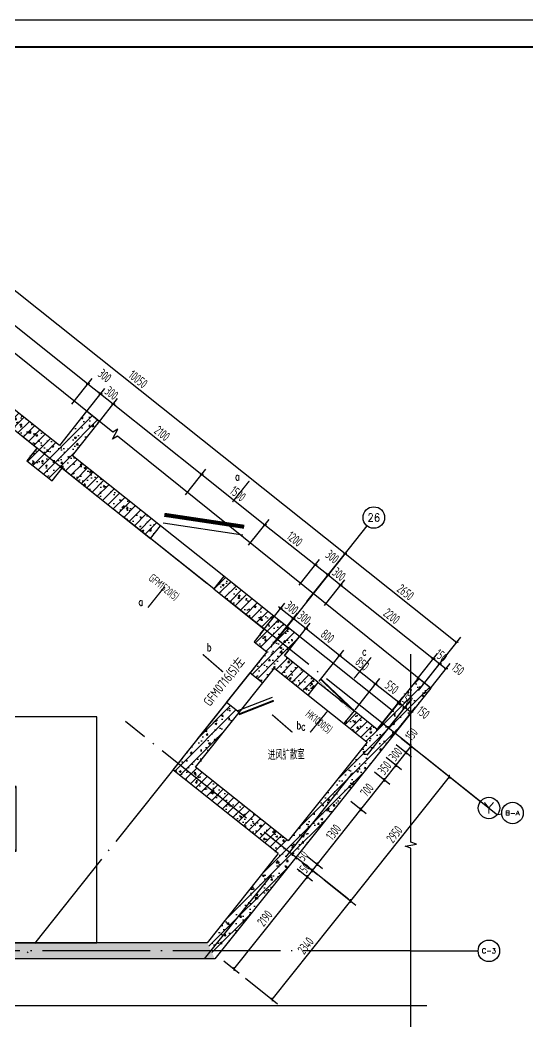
# Model space of a CAD drawing. Extents: x -473190 to 2138458, y -81875 to 2633646.
# Drawn here: x 1362150 to 1371582, y -11387 to 7225 of the extents above; entities that cross this region are included whole.
import ezdxf
from ezdxf.enums import TextEntityAlignment as Align

# ---------------------------------------------------------------- set-up
doc = ezdxf.new("R2010")
doc.units = 0
doc.header["$LTSCALE"] = 1000
doc.linetypes.add('DOTE', pattern=[2.42, 2, -0.2, 0.02, -0.2])
for name, color, linetype in [('A-COLUMN', 2, 'Continuous'), ('AXIS', 3, 'Continuous'), ('AXIS_TEXT', 7, 'Continuous'), ('C_柴油发电机组', 30, 'Continuous'), ('DIM_SYMB', 3, 'Continuous'), ('DOTE', 1, 'DOTE'), ('ECA_TK', 7, 'Continuous'), ('PUB_DIM', 3, 'Continuous'), ('PUB_HATCH', 8, 'Continuous'), ('PUB_TEXT', 7, 'Continuous'), ('RF-M', 4, 'Continuous'), ('RF-MBH', 11, 'Continuous'), ('RF-QT', 30, 'Continuous'), ('tk', 7, 'Continuous')]:
    doc.layers.add(name, color=color, linetype=linetype)
doc.layers.add('RF-WZ', color=110, linetype='Continuous', lineweight=0)
doc.styles.add('8B2_02', font='tssdeng.shx', dxfattribs={"width": 0.6, "bigfont": 'TSSDCHN.shx'})
doc.styles.add('_TCH_AXIS', font='COMPLEX', dxfattribs={"bigfont": 'GBCBIG'})
doc.styles.add('_TCH_DIM_T3', font='tssdeng.shx', dxfattribs={"width": 0.564706, "bigfont": '@@@tssdchn.shx'})
doc.styles.add('_TCH_LABEL', font='COMPLEX', dxfattribs={"bigfont": 'GBCBIG'})
doc.styles.add('_TCH_WINDOW', font='tssdeng.shx', dxfattribs={"width": 0.8, "height": 3.5, "bigfont": 'tssdchn.shx'})
doc.styles.add('COMPLEX', font='COMPLEX.shx', dxfattribs={"width": 0.65})
doc.dimstyles.new('_TCH_ARCH&&50', dxfattribs={"dimtxt": 175, "dimasz": 50, "dimexe": 125, "dimexo": 150, "dimgap": 50, "dimtad": 1, "dimdec": 0, "dimzin": 0, "dimdsep": 46, "dimtxsty": '_TCH_DIM_T3', "dimblk": 'ARCHTICK', "dimcen": 0.09, "dimclrt": 7, "dimazin": 2, "dimtfac": 1, "dimtdec": 0, "dimtix": 1, "dimtmove": 2, "dimatfit": 3, "dimfxl": 0, "dimtolj": 1, "dimtzin": 0, "dimarcsym": 0})
pattern_1 = [(45, (-477544.96, -71625.69), (-88.388348, 88.388348), []), (50, (-477544.96, -71625.7), (358.63009, -31.376067), [37.5, -412.5]), (355, (-477544.96, -71625.7), (-69.37567, 376.09607), [30, -330]), (100.4514, (-477515.08, -71628.3), (289.25469, 344.71977), [31.870095, -350.571056]), (46.1842, (-477544.96, -71525.7), (533.62052, -82.75951), [56.25, -618.75]), (96.6356, (-477500.5, -71532.6), (467.33135, 487.05894), [47.80514, -525.8565]), (351.1842, (-477544.96, -71525.7), (467.33097, 487.0593), [45, -495]), (21, (-477494.96, -71550.7), (298.453526, -201.309445), [37.5, -412.5]), (326, (-477494.96, -71550.7), (121.657666, 362.57502), [30, -330]), (71.4514, (-477470.1, -71567.47), (420.111314, 161.26525), [31.870095, -350.571056]), (37.5, (-477544.96, -71625.69), (6.079928, 166.446927), [0, -326, 0, -335, 0, -331.25]), (7.5, (-477544.96, -71625.69), (131.534769, 197.205856), [0, -191, 0, -318.5, 0, -126.25]), (327.5, (-477656.46, -71625.69), (266.911218, -11.277436), [0, -125, 0, -390, 0, -517.5]), (317.5, (-477706.46, -71625.7), (291.593085, 50.05249), [0, -162.5, 0, -259, 0, -367.5])]

# ---------------------------------------------------------------- blocks, each defined once
blk = doc.blocks.new('fdj')
at = {"layer": 'C_柴油发电机组'}
for points in [[(0, 4200), (-6200, 4200), (-6200, 0), (0, 0)], [(-4700, 1300), (-1700, 1300), (-1700, 2500), (-4700, 2500)], [(-4700, 1300), (-3500, 1300), (-3500, 2500), (-4700, 2500)]]:
    blk.add_lwpolyline(points, close=True, dxfattribs=at)
for points in [[(-3500, 1300), (-4700, 2500)], [(-4700, 1300), (-3500, 2500)], [(-3500, 2100), (-1700, 2100)], [(-3500, 1700), (-1700, 1700)]]:
    blk.add_lwpolyline(points, dxfattribs=at)
at = {"layer": 'C_柴油发电机组', "lineweight": -3, "const_width": 10}
for points in [[(-3950, 1900), (-3950, 2050)], [(-2450, 1900), (-2450, 2050)], [(-3950, 1900), (-4100, 1900)], [(-3950, 1900), (-3950, 1750)], [(-3950, 1900), (-3800, 1900)], [(-2450, 1900), (-2600, 1900)], [(-2450, 1900), (-2450, 1750)], [(-2450, 1900), (-2300, 1900)]]:
    blk.add_lwpolyline(points, dxfattribs=at)
blk = doc.blocks.new('10B_A1E图框')
at = {"layer": 'ECA_TK'}
blk.add_lwpolyline([(0, 0), (841, 0), (841, 594), (0, 594)], close=True, dxfattribs=at)
at = {"layer": 'ECA_TK', "const_width": 0.8}
blk.add_lwpolyline([(831, 10), (831, 584), (18, 584), (18, 10)], close=True, dxfattribs=at)
blk = doc.blocks.new('_ArchTick')
at = {"color": 0, "linetype": 'ByBlock', "const_width": 0.4}
blk.add_lwpolyline([(-0.5, -0.5), (0.5, 0.5)], dxfattribs=at)
blk = doc.blocks.new('*D2082')
at = {"layer": 'Defpoints', "color": 0, "transparency": 16777216}
for p in [(1367179, -8446), (1367485, -8690), (1365815, -10159)]:
    blk.add_point(p, dxfattribs=at)
at = {"layer": 'PUB_DIM', "color": 0, "lineweight": -2, "transparency": 16777216}
for p, q in [((1367296, -8540), (1367583, -8768)), ((1366121, -10403), (1367485, -8690)), ((1365932, -10253), (1366218, -10481))]:
    blk.add_line(p, q, dxfattribs=at)
at = {"layer": 'PUB_DIM', "color": 0, "lineweight": -2, "transparency": 16777216, "xscale": 50, "yscale": 50, "zscale": 50}
for p, rotation in [((1367485, -8690), 51.4674129756573), ((1366121, -10403), 231.4674129756573)]:
    blk.add_blockref('_ArchTick', p, dxfattribs=dict(at, rotation=rotation))
at = {"layer": 'PUB_DIM', "color": 7, "transparency": 16777216, "insert": (1366695, -9461), "char_height": 175, "attachment_point": 5, "rotation": 51.4674, "style": '_TCH_DIM_T3'}
blk.add_mtext('\\A1;2190', dxfattribs=at)
blk = doc.blocks.new('*D2083')
at = {"layer": 'Defpoints', "color": 0, "transparency": 16777216}
for p in [(1367272, -8329), (1367179, -8446), (1367578, -8572)]:
    blk.add_point(p, dxfattribs=at)
at = {"layer": 'PUB_DIM', "color": 0, "lineweight": -2, "transparency": 16777216}
for p, q in [((1367296, -8540), (1367583, -8768)), ((1367390, -8422), (1367676, -8650)), ((1367578, -8572), (1367609, -8533)), ((1367485, -8690), (1367454, -8729)), ((1367485, -8690), (1367578, -8572))]:
    blk.add_line(p, q, dxfattribs=at)
at = {"layer": 'PUB_DIM', "color": 0, "lineweight": -2, "transparency": 16777216, "xscale": 50, "yscale": 50, "zscale": 50}
for p, rotation in [((1367578, -8572), 231.4674129756673), ((1367485, -8690), 51.46741297566734)]:
    blk.add_blockref('_ArchTick', p, dxfattribs=dict(at, rotation=rotation))
at = {"layer": 'PUB_DIM', "color": 7, "transparency": 16777216, "insert": (1367424, -8545), "char_height": 175, "attachment_point": 5, "rotation": 51.4674, "style": '_TCH_DIM_T3'}
blk.add_mtext('\\A1;150', dxfattribs=at)
blk = doc.blocks.new('*D2084')
at = {"layer": 'Defpoints', "color": 0, "transparency": 16777216}
for p in [(1367272, -8329), (1367366, -8211), (1367672, -8455)]:
    blk.add_point(p, dxfattribs=at)
at = {"layer": 'PUB_DIM', "color": 0, "lineweight": -2, "transparency": 16777216}
for p, q in [((1367483, -8305), (1367769, -8533)), ((1367390, -8422), (1367676, -8650)), ((1367578, -8572), (1367672, -8455))]:
    blk.add_line(p, q, dxfattribs=at)
at = {"layer": 'PUB_DIM', "color": 0, "lineweight": -2, "transparency": 16777216, "xscale": 50, "yscale": 50, "zscale": 50}
for p, rotation in [((1367578, -8572), 231.4674129756858), ((1367672, -8455), 51.46741297568582)]:
    blk.add_blockref('_ArchTick', p, dxfattribs=dict(at, rotation=rotation))
at = {"layer": 'PUB_DIM', "color": 7, "transparency": 16777216, "insert": (1367380, -8319), "char_height": 175, "attachment_point": 5, "rotation": 51.4674, "style": '_TCH_DIM_T3'}
blk.add_mtext('\\A1;150', dxfattribs=at)
blk = doc.blocks.new('*D2085')
at = {"layer": 'Defpoints', "color": 0, "transparency": 16777216}
for p in [(1368176, -7195), (1368481, -7438), (1367366, -8211)]:
    blk.add_point(p, dxfattribs=at)
at = {"layer": 'PUB_DIM', "color": 0, "lineweight": -2, "transparency": 16777216}
for p, q in [((1367672, -8455), (1368481, -7438)), ((1368293, -7288), (1368579, -7516)), ((1367483, -8305), (1367769, -8533))]:
    blk.add_line(p, q, dxfattribs=at)
at = {"layer": 'PUB_DIM', "color": 0, "lineweight": -2, "transparency": 16777216, "xscale": 50, "yscale": 50, "zscale": 50}
for p, rotation in [((1368481, -7438), 51.46741297565698), ((1367672, -8455), 231.467412975657)]:
    blk.add_blockref('_ArchTick', p, dxfattribs=dict(at, rotation=rotation))
at = {"layer": 'PUB_DIM', "color": 7, "transparency": 16777216, "insert": (1367969, -7861), "char_height": 175, "attachment_point": 5, "rotation": 51.4674, "style": '_TCH_DIM_T3'}
blk.add_mtext('\\A1;1300', dxfattribs=at)
blk = doc.blocks.new('*D2086')
at = {"layer": 'Defpoints', "color": 0, "transparency": 16777216}
for p in [(1368612, -6647), (1368918, -6891), (1368176, -7195)]:
    blk.add_point(p, dxfattribs=at)
at = {"layer": 'PUB_DIM', "color": 0, "lineweight": -2, "transparency": 16777216}
for p, q in [((1368729, -6740), (1369015, -6968)), ((1368481, -7438), (1368918, -6891)), ((1368293, -7288), (1368579, -7516))]:
    blk.add_line(p, q, dxfattribs=at)
at = {"layer": 'PUB_DIM', "color": 0, "lineweight": -2, "transparency": 16777216, "xscale": 50, "yscale": 50, "zscale": 50}
for p, rotation in [((1368918, -6891), 51.46741297565745), ((1368481, -7438), 231.4674129756574)]:
    blk.add_blockref('_ArchTick', p, dxfattribs=dict(at, rotation=rotation))
at = {"layer": 'PUB_DIM', "color": 7, "transparency": 16777216, "insert": (1368592, -7079), "char_height": 175, "attachment_point": 5, "rotation": 51.4674, "style": '_TCH_DIM_T3'}
blk.add_mtext('\\A1;700', dxfattribs=at)
blk = doc.blocks.new('*D2087')
at = {"layer": 'Defpoints', "color": 0, "transparency": 16777216}
for p in [(1368830, -6373), (1368612, -6647), (1369136, -6617)]:
    blk.add_point(p, dxfattribs=at)
at = {"layer": 'PUB_DIM', "color": 0, "lineweight": -2, "transparency": 16777216}
for p, q in [((1368947, -6467), (1369233, -6695)), ((1368918, -6891), (1369136, -6617)), ((1368729, -6740), (1369015, -6968))]:
    blk.add_line(p, q, dxfattribs=at)
at = {"layer": 'PUB_DIM', "color": 0, "lineweight": -2, "transparency": 16777216, "xscale": 50, "yscale": 50, "zscale": 50}
for p, rotation in [((1369136, -6617), 51.46741297565895), ((1368918, -6891), 231.467412975659)]:
    blk.add_blockref('_ArchTick', p, dxfattribs=dict(at, rotation=rotation))
at = {"layer": 'PUB_DIM', "color": 7, "transparency": 16777216, "insert": (1368919, -6668), "char_height": 175, "attachment_point": 5, "rotation": 51.4674, "style": '_TCH_DIM_T3'}
blk.add_mtext('\\A1;350', dxfattribs=at)
blk = doc.blocks.new('*D2088')
at = {"layer": 'Defpoints', "color": 0, "transparency": 16777216}
for p in [(1369017, -6138), (1368830, -6373), (1369322, -6382)]:
    blk.add_point(p, dxfattribs=at)
at = {"layer": 'PUB_DIM', "color": 0, "lineweight": -2, "transparency": 16777216}
for p, q in [((1369134, -6232), (1369420, -6460)), ((1368947, -6467), (1369233, -6695)), ((1369136, -6617), (1369322, -6382)), ((1369322, -6382), (1369354, -6343)), ((1369136, -6617), (1369104, -6656))]:
    blk.add_line(p, q, dxfattribs=at)
at = {"layer": 'PUB_DIM', "color": 0, "lineweight": -2, "transparency": 16777216, "xscale": 50, "yscale": 50, "zscale": 50}
for p, rotation in [((1369322, -6382), 231.4674129756394), ((1369136, -6617), 51.46741297563945)]:
    blk.add_blockref('_ArchTick', p, dxfattribs=dict(at, rotation=rotation))
at = {"layer": 'PUB_DIM', "color": 7, "transparency": 16777216, "insert": (1369121, -6414), "char_height": 175, "attachment_point": 5, "rotation": 51.4674, "style": '_TCH_DIM_T3'}
blk.add_mtext('\\A1;300', dxfattribs=at)
blk = doc.blocks.new('*D2089')
at = {"layer": 'Defpoints', "color": 0, "transparency": 16777216}
for p in [(1369017, -6138), (1369110, -6021), (1369416, -6265)]:
    blk.add_point(p, dxfattribs=at)
at = {"layer": 'PUB_DIM', "color": 0, "lineweight": -2, "transparency": 16777216}
for p, q in [((1369227, -6115), (1369514, -6343)), ((1369134, -6232), (1369420, -6460)), ((1369322, -6382), (1369416, -6265))]:
    blk.add_line(p, q, dxfattribs=at)
at = {"layer": 'PUB_DIM', "color": 0, "lineweight": -2, "transparency": 16777216, "xscale": 50, "yscale": 50, "zscale": 50}
for p, rotation in [((1369416, -6265), 51.46741297566464), ((1369322, -6382), 231.4674129756647)]:
    blk.add_blockref('_ArchTick', p, dxfattribs=dict(at, rotation=rotation))
at = {"layer": 'PUB_DIM', "color": 7, "transparency": 16777216, "insert": (1369417, -6042), "char_height": 175, "attachment_point": 5, "rotation": 51.4674, "style": '_TCH_DIM_T3'}
blk.add_mtext('\\A1;150', dxfattribs=at)
blk = doc.blocks.new('*D2090')
at = {"layer": 'Defpoints', "color": 0, "transparency": 16777216}
for p in [(1367678, -8652), (1368290, -9139), (1366220, -10482)]:
    blk.add_point(p, dxfattribs=at)
at = {"layer": 'PUB_DIM', "color": 0, "lineweight": -2, "transparency": 16777216}
for p, q in [((1367795, -8745), (1368387, -9217)), ((1366832, -10969), (1368290, -9139)), ((1366337, -10576), (1366930, -11047))]:
    blk.add_line(p, q, dxfattribs=at)
at = {"layer": 'PUB_DIM', "color": 0, "lineweight": -2, "transparency": 16777216, "xscale": 50, "yscale": 50, "zscale": 50}
for p, rotation in [((1368290, -9139), 51.46741297565622), ((1366832, -10969), 231.4674129756562)]:
    blk.add_blockref('_ArchTick', p, dxfattribs=dict(at, rotation=rotation))
at = {"layer": 'PUB_DIM', "color": 7, "transparency": 16777216, "insert": (1367453, -9969), "char_height": 175, "attachment_point": 5, "rotation": 51.4674, "style": '_TCH_DIM_T3'}
blk.add_mtext('\\A1;2340', dxfattribs=at)
blk = doc.blocks.new('*D2091')
at = {"layer": 'Defpoints', "color": 0, "transparency": 16777216}
for p in [(1369515, -6344), (1370127, -6831), (1367678, -8652)]:
    blk.add_point(p, dxfattribs=at)
at = {"layer": 'PUB_DIM', "color": 0, "lineweight": -2, "transparency": 16777216}
for p, q in [((1369633, -6437), (1370225, -6909)), ((1368290, -9139), (1370127, -6831)), ((1367795, -8745), (1368387, -9217))]:
    blk.add_line(p, q, dxfattribs=at)
at = {"layer": 'PUB_DIM', "color": 0, "lineweight": -2, "transparency": 16777216, "xscale": 50, "yscale": 50, "zscale": 50}
for p, rotation in [((1370127, -6831), 51.4674129756587), ((1368290, -9139), 231.4674129756587)]:
    blk.add_blockref('_ArchTick', p, dxfattribs=dict(at, rotation=rotation))
at = {"layer": 'PUB_DIM', "color": 7, "transparency": 16777216, "insert": (1369101, -7900), "char_height": 175, "attachment_point": 5, "rotation": 51.4674, "style": '_TCH_DIM_T3'}
blk.add_mtext('\\A1;2950', dxfattribs=at)
blk = doc.blocks.new('*D2119')
at = {"layer": 'Defpoints', "color": 0, "transparency": 16777216}
for p in [(1370061, -4827), (1369548, -5230), (1369666, -5323)]:
    blk.add_point(p, dxfattribs=at)
at = {"layer": 'PUB_DIM', "color": 0, "lineweight": -2, "transparency": 16777216}
for p, q in [((1369642, -5113), (1370021, -4636)), ((1369759, -5206), (1370138, -4730)), ((1369943, -4734), (1370061, -4827))]:
    blk.add_line(p, q, dxfattribs=at)
at = {"layer": 'PUB_DIM', "color": 0, "lineweight": -2, "transparency": 16777216, "xscale": 50, "yscale": 50, "zscale": 50}
for p, rotation in [((1369943, -4734), 141.4674129756847), ((1370061, -4827), 321.4674129756847)]:
    blk.add_blockref('_ArchTick', p, dxfattribs=dict(at, rotation=rotation))
at = {"layer": 'PUB_DIM', "color": 7, "transparency": 16777216, "insert": (1370283, -4829), "char_height": 175, "attachment_point": 5, "rotation": 321.4674, "style": '_TCH_DIM_T3'}
blk.add_mtext('\\A1;150', dxfattribs=at)
blk = doc.blocks.new('*D2120')
at = {"layer": 'Defpoints', "color": 0, "transparency": 16777216}
for p in [(1369943, -4734), (1369431, -5136), (1369548, -5230)]:
    blk.add_point(p, dxfattribs=at)
at = {"layer": 'PUB_DIM', "color": 0, "lineweight": -2, "transparency": 16777216}
for p, q in [((1369524, -5019), (1369904, -4543)), ((1369642, -5113), (1370021, -4636)), ((1369826, -4641), (1369787, -4609)), ((1369826, -4641), (1369943, -4734)), ((1369943, -4734), (1369982, -4765))]:
    blk.add_line(p, q, dxfattribs=at)
at = {"layer": 'PUB_DIM', "color": 0, "lineweight": -2, "transparency": 16777216, "xscale": 50, "yscale": 50, "zscale": 50}
for p, rotation in [((1369826, -4641), 321.467412975653), ((1369943, -4734), 141.467412975653)]:
    blk.add_blockref('_ArchTick', p, dxfattribs=dict(at, rotation=rotation))
at = {"layer": 'PUB_DIM', "color": 7, "transparency": 16777216, "insert": (1369970, -4580), "char_height": 175, "attachment_point": 5, "rotation": 321.4674, "style": '_TCH_DIM_T3'}
blk.add_mtext('\\A1;150', dxfattribs=at)
blk = doc.blocks.new('*D2121')
at = {"layer": 'Defpoints', "color": 0, "transparency": 16777216}
for p in [(1367710, -3766), (1369826, -4641), (1369431, -5136)]:
    blk.add_point(p, dxfattribs=at)
at = {"layer": 'PUB_DIM', "color": 0, "lineweight": -2, "transparency": 16777216}
for p, q in [((1367803, -3649), (1368183, -3172)), ((1368105, -3270), (1369826, -4641)), ((1369524, -5019), (1369904, -4543))]:
    blk.add_line(p, q, dxfattribs=at)
at = {"layer": 'PUB_DIM', "color": 0, "lineweight": -2, "transparency": 16777216, "xscale": 50, "yscale": 50, "zscale": 50}
for p, rotation in [((1368105, -3270), 141.4674129756822), ((1369826, -4641), 321.4674129756822)]:
    blk.add_blockref('_ArchTick', p, dxfattribs=dict(at, rotation=rotation))
at = {"layer": 'PUB_DIM', "color": 7, "transparency": 16777216, "insert": (1369051, -3848), "char_height": 175, "attachment_point": 5, "rotation": 321.4674, "style": '_TCH_DIM_T3'}
blk.add_mtext('\\A1;2200', dxfattribs=at)
blk = doc.blocks.new('*D2122')
at = {"layer": 'Defpoints', "color": 0, "transparency": 16777216}
for p in [(1368105, -3270), (1367475, -3579), (1367710, -3766)]:
    blk.add_point(p, dxfattribs=at)
at = {"layer": 'PUB_DIM', "color": 0, "lineweight": -2, "transparency": 16777216}
for p, q in [((1367569, -3462), (1367948, -2985)), ((1367870, -3083), (1367831, -3052)), ((1367870, -3083), (1368105, -3270)), ((1367803, -3649), (1368183, -3172)), ((1368105, -3270), (1368144, -3301))]:
    blk.add_line(p, q, dxfattribs=at)
at = {"layer": 'PUB_DIM', "color": 0, "lineweight": -2, "transparency": 16777216, "xscale": 50, "yscale": 50, "zscale": 50}
for p, rotation in [((1367870, -3083), 321.46741297568), ((1368105, -3270), 141.46741297568)]:
    blk.add_blockref('_ArchTick', p, dxfattribs=dict(at, rotation=rotation))
at = {"layer": 'PUB_DIM', "color": 7, "transparency": 16777216, "insert": (1368073, -3069), "char_height": 175, "attachment_point": 5, "rotation": 321.4674, "style": '_TCH_DIM_T3'}
blk.add_mtext('\\A1;300', dxfattribs=at)
blk = doc.blocks.new('*D2123')
at = {"layer": 'Defpoints', "color": 0, "transparency": 16777216}
for p in [(1367870, -3083), (1367241, -3392), (1367475, -3579)]:
    blk.add_point(p, dxfattribs=at)
at = {"layer": 'PUB_DIM', "color": 0, "lineweight": -2, "transparency": 16777216}
for p, q in [((1367334, -3275), (1367713, -2798)), ((1367636, -2896), (1367870, -3083)), ((1367569, -3462), (1367948, -2985))]:
    blk.add_line(p, q, dxfattribs=at)
at = {"layer": 'PUB_DIM', "color": 0, "lineweight": -2, "transparency": 16777216, "xscale": 50, "yscale": 50, "zscale": 50}
for p, rotation in [((1367636, -2896), 141.4674129756844), ((1367870, -3083), 321.4674129756844)]:
    blk.add_blockref('_ArchTick', p, dxfattribs=dict(at, rotation=rotation))
at = {"layer": 'PUB_DIM', "color": 7, "transparency": 16777216, "insert": (1367948, -2745), "char_height": 175, "attachment_point": 5, "rotation": 321.4674, "style": '_TCH_DIM_T3'}
blk.add_mtext('\\A1;300', dxfattribs=at)
blk = doc.blocks.new('*D2124')
at = {"layer": 'Defpoints', "color": 0, "transparency": 16777216}
for p in [(1366302, -2645), (1367636, -2896), (1367241, -3392)]:
    blk.add_point(p, dxfattribs=at)
at = {"layer": 'PUB_DIM', "color": 0, "lineweight": -2, "transparency": 16777216}
for p, q in [((1366395, -2527), (1366775, -2051)), ((1366697, -2149), (1367636, -2896)), ((1367334, -3275), (1367713, -2798))]:
    blk.add_line(p, q, dxfattribs=at)
at = {"layer": 'PUB_DIM', "color": 0, "lineweight": -2, "transparency": 16777216, "xscale": 50, "yscale": 50, "zscale": 50}
for p, rotation in [((1366697, -2149), 141.4674129756854), ((1367636, -2896), 321.4674129756854)]:
    blk.add_blockref('_ArchTick', p, dxfattribs=dict(at, rotation=rotation))
at = {"layer": 'PUB_DIM', "color": 7, "transparency": 16777216, "insert": (1367252, -2415), "char_height": 175, "attachment_point": 5, "rotation": 321.4674, "style": '_TCH_DIM_T3'}
blk.add_mtext('\\A1;1200', dxfattribs=at)
blk = doc.blocks.new('*D2125')
at = {"layer": 'Defpoints', "color": 0, "transparency": 16777216}
for p in [(1365129, -1710), (1366697, -2149), (1366302, -2645)]:
    blk.add_point(p, dxfattribs=at)
at = {"layer": 'PUB_DIM', "color": 0, "lineweight": -2, "transparency": 16777216}
for p, q in [((1365222, -1593), (1365601, -1116)), ((1365524, -1214), (1366697, -2149)), ((1366395, -2527), (1366775, -2051))]:
    blk.add_line(p, q, dxfattribs=at)
at = {"layer": 'PUB_DIM', "color": 0, "lineweight": -2, "transparency": 16777216, "xscale": 50, "yscale": 50, "zscale": 50}
for p, rotation in [((1365524, -1214), 141.4674129756797), ((1366697, -2149), 321.4674129756797)]:
    blk.add_blockref('_ArchTick', p, dxfattribs=dict(at, rotation=rotation))
at = {"layer": 'PUB_DIM', "color": 7, "transparency": 16777216, "insert": (1366196, -1574), "char_height": 175, "attachment_point": 5, "rotation": 321.4674, "style": '_TCH_DIM_T3'}
blk.add_mtext('\\A1;1500', dxfattribs=at)
blk = doc.blocks.new('*D2126')
at = {"layer": 'Defpoints', "color": 0, "transparency": 16777216}
for p in [(1363486, -402), (1365524, -1214), (1365129, -1710)]:
    blk.add_point(p, dxfattribs=at)
at = {"layer": 'PUB_DIM', "color": 0, "lineweight": -2, "transparency": 16777216}
for p, q in [((1363579, -285), (1363959, 192)), ((1363881, 94), (1365524, -1214)), ((1365222, -1593), (1365601, -1116))]:
    blk.add_line(p, q, dxfattribs=at)
at = {"layer": 'PUB_DIM', "color": 0, "lineweight": -2, "transparency": 16777216, "xscale": 50, "yscale": 50, "zscale": 50}
for p, rotation in [((1363881, 94), 141.4674129756819), ((1365524, -1214), 321.4674129756819)]:
    blk.add_blockref('_ArchTick', p, dxfattribs=dict(at, rotation=rotation))
at = {"layer": 'PUB_DIM', "color": 7, "transparency": 16777216, "insert": (1364788, -453), "char_height": 175, "attachment_point": 5, "rotation": 321.4674, "style": '_TCH_DIM_T3'}
blk.add_mtext('\\A1;2100', dxfattribs=at)
blk = doc.blocks.new('*D2127')
at = {"layer": 'Defpoints', "color": 0, "transparency": 16777216}
for p in [(1363881, 94), (1363251, -215), (1363486, -402)]:
    blk.add_point(p, dxfattribs=at)
at = {"layer": 'PUB_DIM', "color": 0, "lineweight": -2, "transparency": 16777216}
for p, q in [((1363345, -98), (1363724, 379)), ((1363579, -285), (1363959, 192)), ((1363646, 281), (1363607, 312)), ((1363646, 281), (1363881, 94)), ((1363881, 94), (1363920, 63))]:
    blk.add_line(p, q, dxfattribs=at)
at = {"layer": 'PUB_DIM', "color": 0, "lineweight": -2, "transparency": 16777216, "xscale": 50, "yscale": 50, "zscale": 50}
for p, rotation in [((1363646, 281), 321.4674129756954), ((1363881, 94), 141.4674129756954)]:
    blk.add_blockref('_ArchTick', p, dxfattribs=dict(at, rotation=rotation))
at = {"layer": 'PUB_DIM', "color": 7, "transparency": 16777216, "insert": (1363849, 295), "char_height": 175, "attachment_point": 5, "rotation": 321.4674, "style": '_TCH_DIM_T3'}
blk.add_mtext('\\A1;300', dxfattribs=at)
blk = doc.blocks.new('*D2128')
at = {"layer": 'Defpoints', "color": 0, "transparency": 16777216}
for p in [(1363646, 281), (1363017, -28), (1363251, -215)]:
    blk.add_point(p, dxfattribs=at)
at = {"layer": 'PUB_DIM', "color": 0, "lineweight": -2, "transparency": 16777216}
for p, q in [((1363110, 89), (1363489, 565)), ((1363345, -98), (1363724, 379)), ((1363411, 468), (1363646, 281))]:
    blk.add_line(p, q, dxfattribs=at)
at = {"layer": 'PUB_DIM', "color": 0, "lineweight": -2, "transparency": 16777216, "xscale": 50, "yscale": 50, "zscale": 50}
for p, rotation in [((1363411, 468), 141.4674129756806), ((1363646, 281), 321.4674129756806)]:
    blk.add_blockref('_ArchTick', p, dxfattribs=dict(at, rotation=rotation))
at = {"layer": 'PUB_DIM', "color": 7, "transparency": 16777216, "insert": (1363723, 619), "char_height": 175, "attachment_point": 5, "rotation": 321.4674, "style": '_TCH_DIM_T3'}
blk.add_mtext('\\A1;300', dxfattribs=at)
blk = doc.blocks.new('*D2129')
at = {"layer": 'Defpoints', "color": 0, "transparency": 16777216}
for p in [(1359731, 2588), (1363411, 468), (1363017, -28)]:
    blk.add_point(p, dxfattribs=at)
at = {"layer": 'PUB_DIM', "color": 0, "lineweight": -2, "transparency": 16777216}
for p, q in [((1359825, 2706), (1360204, 3182)), ((1360126, 3084), (1363411, 468)), ((1363110, 89), (1363489, 565))]:
    blk.add_line(p, q, dxfattribs=at)
at = {"layer": 'PUB_DIM', "color": 0, "lineweight": -2, "transparency": 16777216, "xscale": 50, "yscale": 50, "zscale": 50}
for p, rotation in [((1360126, 3084), 141.4674129756821), ((1363411, 468), 321.4674129756821)]:
    blk.add_blockref('_ArchTick', p, dxfattribs=dict(at, rotation=rotation))
at = {"layer": 'PUB_DIM', "color": 7, "transparency": 16777216, "insert": (1361854, 1883), "char_height": 175, "attachment_point": 5, "rotation": 321.4674, "style": '_TCH_DIM_T3'}
blk.add_mtext('\\A1;4200', dxfattribs=at)
blk = doc.blocks.new('*D2136')
at = {"layer": 'Defpoints', "color": 0, "transparency": 16777216}
for p in [(1367382, -3696), (1370260, -4336), (1369455, -5347)]:
    blk.add_point(p, dxfattribs=at)
at = {"layer": 'PUB_DIM', "color": 0, "lineweight": -2, "transparency": 16777216}
for p, q in [((1367475, -3579), (1368265, -2587)), ((1368187, -2685), (1370260, -4336)), ((1369548, -5230), (1370338, -4238))]:
    blk.add_line(p, q, dxfattribs=at)
at = {"layer": 'PUB_DIM', "color": 0, "lineweight": -2, "transparency": 16777216, "xscale": 50, "yscale": 50, "zscale": 50}
for p, rotation in [((1368187, -2685), 141.4674129756805), ((1370260, -4336), 321.4674129756805)]:
    blk.add_blockref('_ArchTick', p, dxfattribs=dict(at, rotation=rotation))
at = {"layer": 'PUB_DIM', "color": 7, "transparency": 16777216, "insert": (1369309, -3403), "char_height": 175, "attachment_point": 5, "rotation": 321.4674, "style": '_TCH_DIM_T3'}
blk.add_mtext('\\A1;2650', dxfattribs=at)
blk = doc.blocks.new('*D2137')
at = {"layer": 'Defpoints', "color": 0, "transparency": 16777216}
for p in [(1359520, 2564), (1368187, -2685), (1367382, -3696)]:
    blk.add_point(p, dxfattribs=at)
at = {"layer": 'PUB_DIM', "color": 0, "lineweight": -2, "transparency": 16777216}
for p, q in [((1359614, 2682), (1360404, 3673)), ((1360326, 3576), (1368187, -2685)), ((1367475, -3579), (1368265, -2587))]:
    blk.add_line(p, q, dxfattribs=at)
at = {"layer": 'PUB_DIM', "color": 0, "lineweight": -2, "transparency": 16777216, "xscale": 50, "yscale": 50, "zscale": 50}
for p, rotation in [((1360326, 3576), 141.467412975682), ((1368187, -2685), 321.467412975682)]:
    blk.add_blockref('_ArchTick', p, dxfattribs=dict(at, rotation=rotation))
at = {"layer": 'PUB_DIM', "color": 7, "transparency": 16777216, "insert": (1364342, 553), "char_height": 175, "attachment_point": 5, "rotation": 321.4674, "style": '_TCH_DIM_T3'}
blk.add_mtext('\\A1;10050', dxfattribs=at)
blk = doc.blocks.new('*D2139')
at = {"layer": 'Defpoints', "color": 0, "transparency": 16777216}
for p in [(1367226, -3892), (1366516, -4302), (1366751, -4489)]:
    blk.add_point(p, dxfattribs=at)
at = {"layer": 'PUB_DIM', "color": 0, "lineweight": -2, "transparency": 16777216}
for p, q in [((1366610, -4184), (1367069, -3607)), ((1366992, -3705), (1366952, -3674)), ((1366992, -3705), (1367226, -3892)), ((1366845, -4371), (1367304, -3794)), ((1367226, -3892), (1367265, -3923))]:
    blk.add_line(p, q, dxfattribs=at)
at = {"layer": 'PUB_DIM', "color": 0, "lineweight": -2, "transparency": 16777216, "xscale": 50, "yscale": 50, "zscale": 50}
for p, rotation in [((1366992, -3705), 321.467412982028), ((1367226, -3892), 141.4674129820279)]:
    blk.add_blockref('_ArchTick', p, dxfattribs=dict(at, rotation=rotation))
at = {"layer": 'PUB_DIM', "color": 7, "transparency": 16777216, "insert": (1367195, -3691), "char_height": 175, "attachment_point": 5, "rotation": 321.4674, "style": '_TCH_DIM_T3'}
blk.add_mtext('\\A1;300', dxfattribs=at)
blk = doc.blocks.new('*D2140')
at = {"layer": 'Defpoints', "color": 0, "transparency": 16777216}
for p in [(1367461, -4079), (1366751, -4489), (1366986, -4675)]:
    blk.add_point(p, dxfattribs=at)
at = {"layer": 'PUB_DIM', "color": 0, "lineweight": -2, "transparency": 16777216}
for p, q in [((1366845, -4371), (1367304, -3794)), ((1367226, -3892), (1367187, -3861)), ((1367226, -3892), (1367461, -4079)), ((1367079, -4558), (1367539, -3981)), ((1367461, -4079), (1367500, -4110))]:
    blk.add_line(p, q, dxfattribs=at)
at = {"layer": 'PUB_DIM', "color": 0, "lineweight": -2, "transparency": 16777216, "xscale": 50, "yscale": 50, "zscale": 50}
for p, rotation in [((1367226, -3892), 321.4674129820161), ((1367461, -4079), 141.4674129820161)]:
    blk.add_blockref('_ArchTick', p, dxfattribs=dict(at, rotation=rotation))
at = {"layer": 'PUB_DIM', "color": 7, "transparency": 16777216, "insert": (1367429, -3878), "char_height": 175, "attachment_point": 5, "rotation": 321.4674, "style": '_TCH_DIM_T3'}
blk.add_mtext('\\A1;300', dxfattribs=at)
blk = doc.blocks.new('*D2141')
at = {"layer": 'Defpoints', "color": 0, "transparency": 16777216}
for p in [(1368087, -4577), (1366986, -4675), (1367612, -5174)]:
    blk.add_point(p, dxfattribs=at)
at = {"layer": 'PUB_DIM', "color": 0, "lineweight": -2, "transparency": 16777216}
for p, q in [((1367079, -4558), (1367539, -3981)), ((1367461, -4079), (1368087, -4577)), ((1367705, -5057), (1368165, -4479))]:
    blk.add_line(p, q, dxfattribs=at)
at = {"layer": 'PUB_DIM', "color": 0, "lineweight": -2, "transparency": 16777216, "xscale": 50, "yscale": 50, "zscale": 50}
for p, rotation in [((1367461, -4079), 141.4674129820166), ((1368087, -4577), 321.4674129820166)]:
    blk.add_blockref('_ArchTick', p, dxfattribs=dict(at, rotation=rotation))
at = {"layer": 'PUB_DIM', "color": 7, "transparency": 16777216, "insert": (1367860, -4220), "char_height": 175, "attachment_point": 5, "rotation": 321.4674, "style": '_TCH_DIM_T3'}
blk.add_mtext('\\A1;800', dxfattribs=at)
blk = doc.blocks.new('*D2142')
at = {"layer": 'Defpoints', "color": 0, "transparency": 16777216}
for p in [(1367612, -5174), (1368752, -5107), (1368277, -5703)]:
    blk.add_point(p, dxfattribs=at)
at = {"layer": 'PUB_DIM', "color": 0, "lineweight": -2, "transparency": 16777216}
for p, q in [((1367705, -5057), (1368165, -4479)), ((1368087, -4577), (1368752, -5107)), ((1368370, -5586), (1368830, -5009))]:
    blk.add_line(p, q, dxfattribs=at)
at = {"layer": 'PUB_DIM', "color": 0, "lineweight": -2, "transparency": 16777216, "xscale": 50, "yscale": 50, "zscale": 50}
for p, rotation in [((1368087, -4577), 141.4674129820159), ((1368752, -5107), 321.4674129820159)]:
    blk.add_blockref('_ArchTick', p, dxfattribs=dict(at, rotation=rotation))
at = {"layer": 'PUB_DIM', "color": 7, "transparency": 16777216, "insert": (1368505, -4734), "char_height": 175, "attachment_point": 5, "rotation": 321.4674, "style": '_TCH_DIM_T3'}
blk.add_mtext('\\A1;850', dxfattribs=at)
blk = doc.blocks.new('*D2143')
at = {"layer": 'Defpoints', "color": 0, "transparency": 16777216}
for p in [(1369182, -5449), (1368277, -5703), (1368707, -6046)]:
    blk.add_point(p, dxfattribs=at)
at = {"layer": 'PUB_DIM', "color": 0, "lineweight": -2, "transparency": 16777216}
for p, q in [((1368370, -5586), (1368830, -5009)), ((1368752, -5107), (1369182, -5449)), ((1368800, -5929), (1369260, -5351))]:
    blk.add_line(p, q, dxfattribs=at)
at = {"layer": 'PUB_DIM', "color": 0, "lineweight": -2, "transparency": 16777216, "xscale": 50, "yscale": 50, "zscale": 50}
for p, rotation in [((1368752, -5107), 141.4674129820098), ((1369182, -5449), 321.4674129820098)]:
    blk.add_blockref('_ArchTick', p, dxfattribs=dict(at, rotation=rotation))
at = {"layer": 'PUB_DIM', "color": 7, "transparency": 16777216, "insert": (1369052, -5170), "char_height": 175, "attachment_point": 5, "rotation": 321.4674, "style": '_TCH_DIM_T3'}
blk.add_mtext('\\A1;550', dxfattribs=at)
blk = doc.blocks.new('*D2144')
at = {"layer": 'Defpoints', "color": 0, "transparency": 16777216}
for p in [(1369299, -5543), (1368707, -6046), (1368824, -6139)]:
    blk.add_point(p, dxfattribs=at)
at = {"layer": 'PUB_DIM', "color": 0, "lineweight": -2, "transparency": 16777216}
for p, q in [((1368800, -5929), (1369260, -5351)), ((1368917, -6022), (1369377, -5445)), ((1369182, -5449), (1369143, -5418)), ((1369182, -5449), (1369299, -5543)), ((1369299, -5543), (1369338, -5574))]:
    blk.add_line(p, q, dxfattribs=at)
at = {"layer": 'PUB_DIM', "color": 0, "lineweight": -2, "transparency": 16777216, "xscale": 50, "yscale": 50, "zscale": 50}
for p, rotation in [((1369182, -5449), 321.4674129820141), ((1369299, -5543), 141.4674129820141)]:
    blk.add_blockref('_ArchTick', p, dxfattribs=dict(at, rotation=rotation))
at = {"layer": 'PUB_DIM', "color": 7, "transparency": 16777216, "insert": (1369326, -5388), "char_height": 175, "attachment_point": 5, "rotation": 321.4674, "style": '_TCH_DIM_T3'}
blk.add_mtext('\\A1;150', dxfattribs=at)
blk = doc.blocks.new('*D2145')
at = {"layer": 'Defpoints', "color": 0, "transparency": 16777216}
for p in [(1369417, -5636), (1368824, -6139), (1368941, -6233)]:
    blk.add_point(p, dxfattribs=at)
at = {"layer": 'PUB_DIM', "color": 0, "lineweight": -2, "transparency": 16777216}
for p, q in [((1368917, -6022), (1369377, -5445)), ((1369035, -6115), (1369494, -5538)), ((1369299, -5543), (1369417, -5636))]:
    blk.add_line(p, q, dxfattribs=at)
at = {"layer": 'PUB_DIM', "color": 0, "lineweight": -2, "transparency": 16777216, "xscale": 50, "yscale": 50, "zscale": 50}
for p, rotation in [((1369299, -5543), 141.4674129820349), ((1369417, -5636), 321.4674129820349)]:
    blk.add_blockref('_ArchTick', p, dxfattribs=dict(at, rotation=rotation))
at = {"layer": 'PUB_DIM', "color": 7, "transparency": 16777216, "insert": (1369639, -5638), "char_height": 175, "attachment_point": 5, "rotation": 321.4674, "style": '_TCH_DIM_T3'}
blk.add_mtext('\\A1;150', dxfattribs=at)
blk = doc.blocks.new('$DorLib2D$00000191')
at = {"color": 0}
blk.add_line((-0.5, 0.15), (0.366, 0.65), dxfattribs=at)
at = {"color": 0, "const_width": 0.05}
blk.add_lwpolyline([(-0.55, 0.237), (0.316, 0.737)], dxfattribs=at)
blk = doc.blocks.new('$DorLib2D$00000251')
at = {"color": 0}
for points, const_width in [([(-0.505, 0.178), (0.492, 0.265)], 0.0375), ([(-0.5, 0.125), (-0.289, 0.145)], 0.00625), ([(-0.209, 0.15), (-0.002, 0.169)], 0.00625), ([(0.055, 0.174), (0.246, 0.191)], 0.00625), ([(0.292, 0.194), (0.496, 0.212)], 0.00625)]:
    blk.add_lwpolyline(points, dxfattribs=dict(at, const_width=const_width))
blk = doc.blocks.new('_AXISO')
blk.add_circle((0, 0), 0.5)
at = {"layer": 'AXIS_TEXT', "style": 'COMPLEX', "width": 1.041667}
blk.add_attdef('A', text='', height=0.56, dxfattribs=at).set_placement((-0.25, -0.28), (0.25, -0.28), align=Align.FIT)

msp = doc.modelspace()

# ---------------------------------------------------------------- hatches: boundary and pattern name
at = {"layer": 'PUB_HATCH'}
h = msp.add_hatch(dxfattribs=at)
h.set_pattern_fill('钢筋混凝土', color=256, scale=50, style=0)
h.set_pattern_definition(pattern_1)
h.paths.add_polyline_path([(1362460.8, -726), (1362647.7, -491.3), (1359244.9, 2218.6), (1359120.3, 2062.1), (1359175.3, 1890.5)])
h = msp.add_hatch(dxfattribs=at)
h.set_pattern_fill('钢筋混凝土', color=256, scale=50, style=0)
h.set_pattern_definition(pattern_1)
h.paths.add_polyline_path([(1362882.1, -678), (1363116.8, -864.9), (1363620.4, -229.6), (1363385.3, -43.3)])
h = msp.add_hatch(dxfattribs=at)
h.set_pattern_fill('钢筋混凝土', color=256, scale=50, style=0)
h.set_pattern_definition(pattern_1)
h.paths.add_polyline_path([(1362743.3, -1334.4), (1363117.1, -865.1), (1362647.7, -491.3), (1362273.9, -960.7)])
h = msp.add_hatch(dxfattribs=at)
h.set_pattern_fill('钢筋混凝土', color=256, scale=50, style=0)
h.set_pattern_definition(pattern_1)
h.paths.add_polyline_path([(1363117.1, -865.1), (1362930.2, -1099.8), (1364572.9, -2408), (1364759.8, -2173.3)])
h = msp.add_hatch(dxfattribs=at)
h.set_pattern_fill('钢筋混凝土', color=256, scale=50, style=0)
h.set_pattern_definition(pattern_1)
h.paths.add_polyline_path([(1366685, -4090), (1366871.9, -3855.3), (1365933.2, -3107.7), (1365746.3, -3342.4)])
h = msp.add_hatch(dxfattribs=at)
h.set_pattern_fill('钢筋混凝土', color=256, scale=50, style=0)
h.set_pattern_definition(pattern_1)
h.paths.add_polyline_path([(1366967.4, -4698.4), (1367341.2, -4229.1), (1366871.9, -3855.3), (1366498.1, -4324.6)])
h = msp.add_hatch(dxfattribs=at)
h.set_pattern_fill('钢筋混凝土', color=256, scale=50, style=0)
h.set_pattern_definition(pattern_1)
h.paths.add_polyline_path([(1366923.4, -4663.4), (1366732.8, -4511.5), (1366421.3, -4902.6), (1366656, -5089.5), (1366874, -4815.7)])
h = msp.add_hatch(dxfattribs=at)
h.set_pattern_fill('钢筋混凝土', color=256, scale=50, style=0)
h.set_pattern_definition(pattern_1)
h.paths.add_polyline_path([(1367060.9, -4581.1), (1366967.4, -4698.4), (1366908.8, -4651.7), (1366874, -4815.7), (1367499.9, -5314.2), (1367686.8, -5079.5)])
h = msp.add_hatch(dxfattribs=at)
h.set_pattern_fill('钢筋混凝土', color=256, scale=50, style=0)
h.set_pattern_definition(pattern_1)
h.paths.add_polyline_path([(1369541.7, -4997.4), (1368781.9, -5951.6), (1368766.6, -6131.2), (1368923.1, -6255.8), (1369776.4, -5184.3)])
h = msp.add_hatch(dxfattribs=at)
h.set_pattern_fill('钢筋混凝土', color=256, scale=50, style=0)
h.set_pattern_definition(pattern_1)
h.paths.add_polyline_path([(1365410, -6654), (1366219.9, -5637.1), (1365985.2, -5450.2), (1364988.5, -6701.8)])
h = msp.add_hatch(dxfattribs=at)
h.set_pattern_fill('钢筋混凝土', color=256, scale=50, style=0)
h.set_pattern_definition(pattern_1)
h.paths.add_polyline_path([(1368781.9, -5951.6), (1368351.7, -5609), (1368164.8, -5843.7), (1368595, -6186.3), (1368766.6, -6131.2)])
h = msp.add_hatch(dxfattribs=at)
h.set_pattern_fill('钢筋混凝土', color=256, scale=50, style=0)
h.set_pattern_definition(pattern_1)
h.paths.add_polyline_path([(1368766.6, -6131.2), (1368595, -6186.3), (1367131, -8024.6), (1367115.8, -8204.2), (1367272.2, -8328.8), (1368923.1, -6255.8)])
h = msp.add_hatch(dxfattribs=at)
h.set_pattern_fill('钢筋混凝土', color=256, scale=50, style=0)
h.set_pattern_definition(pattern_1)
h.paths.add_polyline_path([(1367115.8, -8204.2), (1367131, -8024.6), (1365410, -6654), (1364988.5, -6701.8), (1366944.1, -8259.2)])
h = msp.add_hatch(dxfattribs=at)
h.set_pattern_fill('钢筋混凝土', color=256, scale=50, style=0)
h.set_pattern_definition(pattern_1)
h.paths.add_polyline_path([(1367115.8, -8204.2), (1366944.1, -8259.2), (1365625, -9915.7), (1365769.6, -10215.7), (1367272.2, -8328.8)])
h = msp.add_hatch(dxfattribs=at)
h.set_pattern_fill('钢筋混凝土', color=256, scale=50, style=0)
h.set_pattern_definition(pattern_1)
h.paths.add_polyline_path([(1365769.6, -10215.7), (1365625, -9915.7), (1357377.6, -9915.7), (1357377.6, -10215.7)])

# ---------------------------------------------------------------- linework, layer by layer
at = {"layer": 'A-COLUMN'}
for p, q in [((1362882.1, -678), (1362647.7, -491.3)), ((1362460.8, -726), (1362273.9, -960.7)), ((1363117.1, -865.1), (1363116.8, -864.9)), ((1362273.9, -960.7), (1362743.3, -1334.4)), ((1362743.3, -1334.4), (1362930.2, -1099.8)), ((1367341.2, -4229.1), (1366871.9, -3855.3)), ((1366685, -4090), (1366498.1, -4324.6)), ((1367060.9, -4581.1), (1367341.2, -4229.1)), ((1366498.1, -4324.6), (1366732.8, -4511.5))]:
    msp.add_line(p, q, dxfattribs=at)
at = {"layer": 'AXIS'}
for p, q in [((1368265.2, -2587.3), (1368594.8, -2173.3)), ((1369406.2, -6257), (1371014.2, -7537.6)), ((1369406.2, -6257), (1370701.3, -7288.4)), ((1371096.5, -7528.3), (1371014.2, -7537.6)), ((1369406.2, -10065.7), (1370656.2, -10065.7))]:
    msp.add_line(p, q, dxfattribs=at)
at = {"layer": 'DIM_SYMB'}
for points in [[(1369775.9, -5184.9), (1363959.4, -503.9), (1363863.8, -561.8), (1363966.7, -375), (1363871.8, -433.4), (1358055.3, 4247.6)], [(1369406.2, -11654.7), (1369406.2, -8160.7), (1369301.2, -8122.5), (1369511.2, -8085.5), (1369406.2, -8048.2), (1369406.2, -4554.2)], [(1369706.2, -11090), (1361191.4, -11090), (1361153.2, -11195), (1361116.2, -10985), (1361078.9, -11090), (1352564.2, -11090)]]:
    msp.add_lwpolyline(points, dxfattribs=at)
at = {"layer": 'DIM_SYMB', "const_width": 25}
for points in [[(1366095.5, -1726.8), (1366408, -1336.4)], [(1364524.8, -3688.8), (1364837.3, -3298.5)], [(1365543.5, -4558.5), (1365920.7, -4886.7)], [(1368354.6, -5003), (1368670.2, -4615.1)], [(1366831.6, -5679.4), (1367208.8, -6007.6)], [(1367537.3, -6007.6), (1367852.8, -5619.8)]]:
    msp.add_lwpolyline(points, dxfattribs=at)
at = {"layer": 'DOTE'}
for p, q in [((1369406.2, -6257), (1356451.7, 4059.5)), ((1368187.3, -2685.1), (1362190.2, -10215.7)), ((1365577.8, -10215.7), (1369406.2, -5408.4)), ((1368248.3, -9106.1), (1364105.8, -5807.2)), ((1369406.2, -10065.7), (1352864.2, -10065.7))]:
    msp.add_line(p, q, dxfattribs=at)
at = {"layer": 'RF-M'}
for p, q in [((1365933.2, -3107.7), (1364759.8, -2173.3)), ((1365746.3, -3342.4), (1364572.9, -2408)), ((1365985.2, -5450.2), (1366421.3, -4902.6)), ((1366219.9, -5637.1), (1366656, -5089.5)), ((1367686.8, -5079.5), (1368351.7, -5609)), ((1367499.9, -5314.2), (1368164.8, -5843.7))]:
    msp.add_line(p, q, dxfattribs=at)
msp.add_lwpolyline([(1369062.2, -5599.6), (1367223.9, -4135.6)], dxfattribs=at)
at = {"layer": 'RF-QT'}
for p, q in [((1362647.7, -491.3), (1359244.9, 2218.6)), ((1362460.8, -726), (1359175.3, 1890.5)), ((1363385.3, -43.3), (1362882.1, -678)), ((1363620.4, -229.6), (1363385.3, -43.3)), ((1363620.4, -229.6), (1363116.8, -864.9)), ((1362906.3, -889), (1362906.3, -889)), ((1364759.8, -2173.3), (1363117.1, -865.1)), ((1362812.8, -1006.3), (1362812.8, -1006.3)), ((1362859.5, -947.6), (1362859.5, -947.6)), ((1362930.2, -1099.8), (1364572.9, -2408)), ((1364572.9, -2408), (1364759.8, -2173.3)), ((1365933.2, -3107.7), (1365746.3, -3342.4)), ((1366871.9, -3855.3), (1365933.2, -3107.7)), ((1365746.3, -3342.4), (1366685, -4090)), ((1366732.8, -4511.5), (1366421.3, -4902.6)), ((1367686.8, -5079.5), (1367060.9, -4581.1)), ((1366656, -5089.5), (1366874, -4815.7)), ((1366874, -4815.7), (1367499.9, -5314.2)), ((1366421.3, -4902.6), (1366656, -5089.5)), ((1369541.7, -4997.4), (1368781.9, -5951.6)), ((1369776.4, -5184.3), (1369541.7, -4997.4)), ((1367499.9, -5314.2), (1367686.8, -5079.5)), ((1369776.4, -5184.3), (1368923.1, -6255.8)), ((1365985.2, -5450.2), (1364988.5, -6701.8)), ((1366219.9, -5637.1), (1365985.2, -5450.2)), ((1365410, -6654), (1366219.9, -5637.1)), ((1368351.7, -5609), (1368164.8, -5843.7)), ((1368781.9, -5951.6), (1368351.7, -5609)), ((1368164.8, -5843.7), (1368595, -6186.3)), ((1368595, -6186.3), (1367131, -8024.6)), ((1368923.1, -6255.8), (1367272.2, -8328.8)), ((1367131, -8024.6), (1365410, -6654)), ((1366944.1, -8259.2), (1364988.5, -6701.8)), ((1366944.1, -8259.2), (1365625, -9915.7)), ((1367272.2, -8328.8), (1365769.6, -10215.7)), ((1365625, -9915.7), (1357377.6, -9915.7)), ((1365769.6, -10215.7), (1357377.6, -10215.7))]:
    msp.add_line(p, q, dxfattribs=at)

# ---------------------------------------------------------------- block references
at = {"linetype": 'Continuous', "rotation": 180.0000000002638}
msp.add_blockref('fdj', (1357377.6, -5715.6), dxfattribs=at)
at = {"layer": 'AXIS'}
ref = msp.add_blockref('_AXISO', (1368719.4, -2016.9), dxfattribs=dict(at, xscale=400, yscale=400, zscale=400))
ref.add_attrib('A', '26', dxfattribs={"layer": 'AXIS_TEXT', "height": 147.14, "style": '_TCH_AXIS'}).set_placement((1368600.3, -2090.5), (1368838.5, -2090.5), align=Align.FIT)
ref = msp.add_blockref('_AXISO', (1370857.8, -7413), dxfattribs=dict(at, xscale=400, yscale=400, zscale=400))
ref.add_attrib('A', 'Y', dxfattribs={"layer": 'AXIS_TEXT', "height": 207.6, "style": '_TCH_AXIS'}).set_placement((1370763.8, -7516.8), (1370951.7, -7516.8), align=Align.FIT)
ref = msp.add_blockref('_AXISO', (1371295.3, -7505.7), dxfattribs=dict(at, xscale=400, yscale=400, zscale=400))
ref.add_attrib('A', 'B-A', dxfattribs={"layer": 'AXIS_TEXT', "height": 84.9, "style": '_TCH_AXIS'}).set_placement((1371161.8, -7548.2), (1371428.7, -7548.2), align=Align.FIT)
ref = msp.add_blockref('_AXISO', (1370856.2, -10065.7), dxfattribs=dict(at, xscale=400, yscale=400, zscale=400))
ref.add_attrib('A', 'C-3', dxfattribs={"layer": 'AXIS_TEXT', "height": 91.14, "style": '_TCH_AXIS'}).set_placement((1370723.8, -10111.3), (1370988.6, -10111.3), align=Align.FIT)
at = {"layer": 'RF-M'}
ref = msp.add_blockref('$DorLib2D$00000191', (1365253, -2757.8), dxfattribs=dict(at, xscale=-1500, yscale=-1500, zscale=300, rotation=141.4674129756602))
ref.add_attrib('A', 'GFM1520(5)', (1364524.4, -3167.2), dxfattribs={"layer": 'RF-MBH', "height": 148.75, "rotation": 321.46741, "style": '_TCH_WINDOW', "width": 0.564706})
at = {"layer": 'RF-M', "lineweight": 15}
ref = msp.add_blockref('$DorLib2D$00000191', (1366320.6, -5269.9), dxfattribs=dict(at, xscale=700, yscale=-700, zscale=300, rotation=51.46741297853581))
ref.add_attrib('A', 'GFM0716(5)左', (1365675.9, -5537.6), dxfattribs={"layer": 'RF-MBH', "lineweight": 15, "height": 175, "rotation": 51.46741, "style": '_TCH_WINDOW', "width": 0.8})
at = {"layer": 'RF-M'}
ref = msp.add_blockref('$DorLib2D$00000251', (1367925.8, -5461.6), dxfattribs=dict(at, xscale=-850, yscale=850, zscale=300, rotation=321.4674129824811))
ref.add_attrib('A', 'HK1000(5)', (1367437.7, -5691.8), dxfattribs={"layer": 'RF-MBH', "height": 148.75, "rotation": 321.46741, "style": '_TCH_WINDOW', "width": 0.564706})
at = {"layer": 'tk', "xscale": 50, "yscale": 50, "zscale": 50}
msp.add_blockref('10B_A1E图框', (1348313.1, -22474.7), dxfattribs=at)

# ---------------------------------------------------------------- texts
at = {"layer": 'PUB_TEXT', "style": '_TCH_LABEL', "width": 0.705882}
for s, p in [('a', (1366146.6, -1327.3)), ('a', (1364350.7, -3653.8)), ('b', (1365618.4, -4500.9)), ('c', (1368501.9, -4579.1)), ('b', (1367283.7, -5950)), ('c', (1367369.1, -5971.6))]:
    msp.add_text(s, height=148.8, dxfattribs=at).set_placement(p)
at = {"layer": 'RF-WZ', "style": '8B2_02', "width": 0.6}
msp.add_text('进风扩散室', height=175, rotation=1.46741, dxfattribs=at).set_placement((1366753.5, -6521.7))

# ---------------------------------------------------------------- dimensions: what is measured, and where the dimension line sits
at = {"layer": 'PUB_DIM'}
for p1, p2, distance, picture, middle in [((1359520.3, 2564.4), (1367381.9, -3696.4), 1292.8, '*D2137', (1364342.1, 552.9)), ((1359731.1, 2588.3), (1363016.5, -28.2), 633.9, '*D2129', (1361854.3, 1883.5)), ((1363251.2, -215), (1363485.9, -401.9), 633.9, '*D2127', (1363849.1, 294.9)), ((1363485.9, -401.9), (1365128.6, -1710.2), 633.9, '*D2126', (1364787.8, -452.6)), ((1365128.6, -1710.2), (1366302, -2644.6), 633.9, '*D2125', (1366195.9, -1573.9)), ((1366302, -2644.6), (1367240.7, -3392.1), 633.9, '*D2124', (1367251.9, -2414.9)), ((1367381.9, -3696.4), (1369454.9, -5347.2), 1292.8, '*D2136', (1369309.4, -3402.9)), ((1367475.4, -3579), (1367710.1, -3765.9), 633.9, '*D2122', (1368073.3, -3069)), ((1367710.1, -3765.9), (1369431, -5136.4), 633.9, '*D2121', (1369051.1, -3847.7)), ((1366516.4, -4301.6), (1366751.1, -4488.5), 762.7, '*D2139', (1367194.6, -3690.9)), ((1366751.1, -4488.5), (1366985.8, -4675.4), 762.7, '*D2140', (1367429.2, -3877.8)), ((1366985.8, -4675.4), (1367611.6, -5173.8), 762.7, '*D2141', (1367859.5, -4220.4)), ((1369431, -5136.4), (1369548.3, -5229.9), 633.9, '*D2120', (1369970.2, -4579.7)), ((1367611.6, -5173.8), (1368276.6, -5703.4), 762.7, '*D2142', (1368504.9, -4734.4)), ((1368276.6, -5703.4), (1368706.7, -6045.9), 762.7, '*D2143', (1369052.4, -5170.4)), ((1368706.7, -6045.9), (1368824.1, -6139.4), 762.7, '*D2144', (1369326.2, -5388.4)), ((1368829.6, -6373.1), (1369016.5, -6138.5), -391.1, '*D2088', (1369121.5, -6413.8)), ((1367677.7, -8651.7), (1369515.5, -6344.1), -782.3, '*D2091', (1369101, -7899.5)), ((1368611.6, -6646.9), (1368829.6, -6373.1), -391.1, '*D2087', (1368919, -6668)), ((1368175.5, -7194.5), (1368611.6, -6646.9), -391.1, '*D2086', (1368592, -7078.7)), ((1367365.7, -8211.4), (1368175.5, -7194.5), -391.1, '*D2085', (1367969, -7861)), ((1367178.8, -8446.1), (1367272.2, -8328.8), -391.1, '*D2083', (1367423.9, -8545.5)), ((1365814.6, -10159.1), (1367178.8, -8446.1), -391.1, '*D2082', (1366695.1, -9460.6)), ((1366220.1, -10482.1), (1367677.7, -8651.7), -782.3, '*D2090', (1367453.3, -9968.5))]:
    dim = msp.add_aligned_dim(p1=p1, p2=p2, distance=distance, dimstyle='_TCH_ARCH&&50', dxfattribs=at)
    dim.commit()
    dim.dimension.update_dxf_attribs({"geometry": picture, "text_midpoint": middle})
for base, p1, p2, angle, picture, middle in [((1363646.1, 280.8), (1363016.5, -28.2), (1363251.2, -215), 321.46741, '*D2128', (1363723.4, 618.7)), ((1367870.3, -3083.2), (1367240.7, -3392.1), (1367475.4, -3579), 321.46741, '*D2123', (1367947.6, -2745.3)), ((1370060.6, -4827.4), (1369548.3, -5229.9), (1369665.7, -5323.3), 321.46741, '*D2119', (1370283.1, -4828.9)), ((1369416.5, -5636.2), (1368824.1, -6139.4), (1368941.4, -6232.8), 321.46741, '*D2145', (1369639.1, -5637.6)), ((1369415.9, -6264.8), (1369016.5, -6138.5), (1369110, -6021.1), 51.46741, '*D2089', (1369417.4, -6042.2)), ((1367671.6, -8455.1), (1367272.2, -8328.8), (1367365.7, -8211.4), 51.46741, '*D2084', (1367380.5, -8319.1))]:
    dim = msp.add_linear_dim(base=base, p1=p1, p2=p2, angle=angle, dimstyle='_TCH_ARCH&&50', dxfattribs=at)
    dim.commit()
    dim.dimension.update_dxf_attribs({"geometry": picture, "text_midpoint": middle, "dimtype": 129})

doc.saveas('drawing.dxf')
